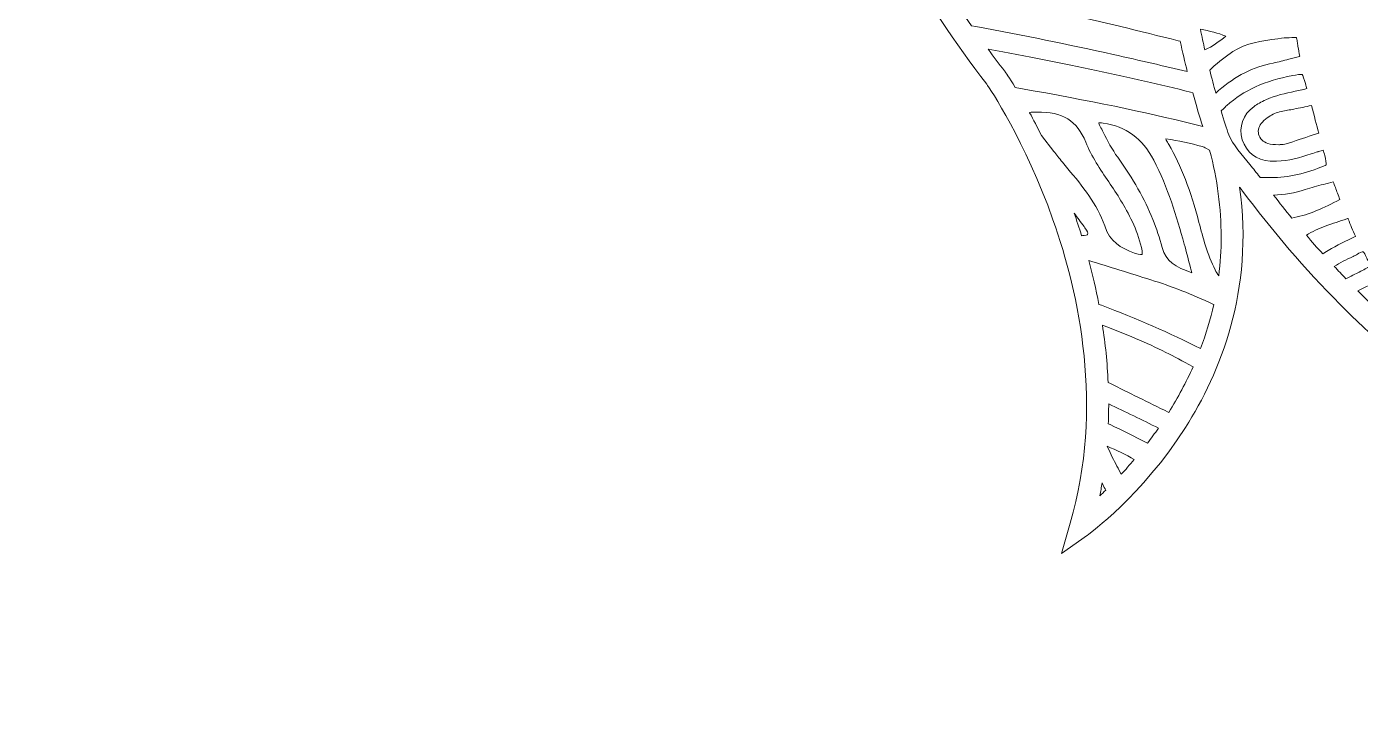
# Model space of a CAD drawing. Extents: x 126 to 2875, y -2951 to -49.
# Drawn here: x 126 to 1079, y -2951 to -2449 of the extents above; entities that cross this region are included whole.
import ezdxf

# ---------------------------------------------------------------- set-up
doc = ezdxf.new("R2010")
doc.units = 0
doc.header["$MEASUREMENT"] = 0
doc.layers.add('Layer 1', color=7, linetype='Continuous')

# ---------------------------------------------------------------- blocks, each defined once
blk = doc.blocks.new('block 2')
at = {"layer": 'Layer 1', "lineweight": 0}
for points, knots in [([(2818.52, -1015.73), (2765.29, -1065.49), (2703.63, -1093.3), (2640.24, -1096.15), (2556.69, -1099.87), (2474.7, -1071.45), (2412.6, -1046.28), (2390.46, -1037.31), (2368.11, -1027.6), (2346.48, -1018.23), (2338.27, -1014.67), (2330.02, -1011.09), (2321.71, -1007.53), (2370.51, -1008.44), (2426.27, -1007.2), (2513.09, -924.65), (2568.78, -871.7), (2642.17, -798.11), (2625.81, -711.87), (2622.52, -694.49), (2611.09, -653.09), (2560.09, -612.54), (2565.36, -622.37), (2601.86, -692.87), (2569.54, -747.69), (2554.2, -773.71), (2526.78, -791.73), (2470.03, -803.98), (2455.63, -807.08), (2439.86, -809.44), (2422.81, -811.04), (2491.94, -734.79), (2533.75, -634.63), (2547.11, -513), (2561.91, -378.42), (2538.09, -252.24), (2515.5, -170.1), (2510.84, -153.21), (2505.7, -136.24), (2500.21, -119.65), (2496.11, -107.32), (2491.02, -97.85), (2485.03, -91.28), (2485.03, -91.28), (2489.08, -88.91), (2489.08, -88.91), (2488.22, -87.43), (2467.53, -52.75), (2420.58, -50.35), (2390.21, -48.79), (2356.11, -61.25), (2319.21, -87.4), (2293.72, -105.48), (2266.78, -130.21), (2238.64, -161.33), (2186.92, -191.97), (2146.46, -219.39), (2111.33, -247.55), (2059.02, -289.5), (2001.37, -329.63), (1934.36, -338.98), (1877.45, -346.93), (1826.29, -329.19), (1772.12, -310.4), (1744.15, -300.69), (1715.23, -290.66), (1685.52, -284.53), (1598.6, -266.59), (1534.9, -282.01), (1500.31, -329.06), (1465.72, -282.01), (1402.02, -266.61), (1315.1, -284.53), (1285.39, -290.66), (1256.47, -300.69), (1228.5, -310.4), (1174.33, -329.19), (1123.17, -346.93), (1066.26, -338.98), (999.25, -329.63), (941.6, -289.5), (889.29, -247.55), (854.16, -219.39), (813.72, -191.97), (761.98, -161.33), (733.84, -130.21), (706.9, -105.48), (681.41, -87.4), (644.51, -61.25), (610.42, -48.78), (580.04, -50.35), (533.09, -52.75), (512.4, -87.43), (511.54, -88.91), (511.54, -88.91), (515.6, -91.28), (515.6, -91.28), (509.6, -97.85), (504.51, -107.32), (500.43, -119.65), (494.91, -136.25), (489.76, -153.22), (485.12, -170.1), (462.53, -252.24), (438.71, -378.42), (453.51, -513), (466.87, -634.63), (508.68, -734.79), (577.81, -811.04), (560.76, -809.44), (544.99, -807.08), (530.59, -803.98), (473.84, -791.73), (446.42, -773.71), (431.08, -747.69), (398.76, -692.87), (435.26, -622.37), (440.53, -612.54), (389.53, -653.09), (378.1, -694.49), (374.81, -711.87), (358.45, -798.11), (431.84, -871.7), (487.53, -924.65), (574.36, -1007.2), (630.11, -1008.44), (678.91, -1007.53), (670.6, -1011.09), (662.35, -1014.67), (654.14, -1018.23), (632.51, -1027.6), (610.16, -1037.31), (588.02, -1046.28), (525.92, -1071.45), (443.9, -1099.88), (360.39, -1096.15), (296.99, -1093.3), (235.33, -1065.49), (182.1, -1015.73), (182.1, -1015.73), (125.87, -963.15), (125.87, -963.15), (125.87, -963.15), (170.22, -1026.07), (170.22, -1026.07), (219.77, -1096.34), (304.4, -1156.08), (385.84, -1178.26), (421.01, -1187.83), (457.96, -1193.28), (496.54, -1194.59), (485.65, -1205.66), (470.29, -1222.36), (453.05, -1244.47), (422.71, -1283.4), (380.73, -1347.02), (353.04, -1429.06), (321.9, -1521.35), (314.84, -1617.62), (332.07, -1715.18), (353.53, -1836.78), (412.97, -1960.62), (508.76, -2083.27), (508.76, -2083.27), (517.35, -2094.25), (517.35, -2094.25), (517.35, -2094.25), (522.39, -2081.24), (522.39, -2081.24), (522.59, -2080.7), (544.03, -2026.57), (607.28, -1966.45), (618.55, -1955.74), (631.63, -1944.41), (646.68, -1932.9), (644.92, -1962.85), (643.59, -2025.77), (654.99, -2105.75), (664.24, -2170.7), (680.05, -2233.27), (701.96, -2291.74), (729.36, -2364.83), (766.43, -2431.68), (812.16, -2490.44), (814.05, -2493.21), (839.63, -2531.25), (859.49, -2587.32), (878.32, -2640.42), (895.73, -2721.14), (871.87, -2804.06), (871.87, -2804.06), (865.62, -2825.84), (865.62, -2825.84), (865.62, -2825.84), (884.08, -2812.68), (884.08, -2812.68), (885.65, -2811.57), (922.92, -2784.71), (954.16, -2735.73), (978.8, -2697.08), (1003.28, -2637.97), (992.89, -2564.05), (993.48, -2564.79), (994.03, -2565.49), (994.54, -2566.17), (1016.21, -2595.31), (1039.76, -2622.73), (1064.5, -2647.63), (1109.21, -2692.65), (1155.37, -2726.78), (1201.72, -2749.11), (1255.68, -2775.1), (1310.13, -2785.14), (1363.64, -2778.93), (1378.87, -2809.5), (1404.34, -2833.21), (1429, -2856.2), (1455.2, -2880.59), (1479.94, -2903.62), (1493.04, -2933.91), (1493.04, -2933.91), (1500.31, -2950.67), (1500.31, -2950.67), (1500.31, -2950.67), (1507.58, -2933.91), (1507.58, -2933.91), (1520.68, -2903.62), (1545.42, -2880.59), (1571.62, -2856.2), (1596.29, -2833.21), (1621.76, -2809.5), (1636.98, -2778.93), (1690.49, -2785.14), (1744.94, -2775.1), (1798.9, -2749.11), (1845.25, -2726.78), (1891.43, -2692.65), (1936.12, -2647.63), (1960.86, -2622.73), (1984.41, -2595.33), (2006.08, -2566.18), (2006.59, -2565.5), (2007.14, -2564.79), (2007.73, -2564.05), (1997.35, -2637.97), (2021.82, -2697.08), (2046.46, -2735.73), (2077.7, -2784.71), (2114.98, -2811.57), (2116.54, -2812.68), (2116.54, -2812.68), (2135, -2825.84), (2135, -2825.84), (2135, -2825.84), (2128.75, -2804.06), (2128.75, -2804.06), (2104.89, -2721.14), (2122.3, -2640.42), (2141.13, -2587.32), (2161.01, -2531.22), (2186.59, -2493.18), (2188.46, -2490.44), (2234.19, -2431.68), (2271.26, -2364.83), (2298.65, -2291.74), (2320.57, -2233.27), (2336.38, -2170.7), (2345.63, -2105.75), (2357.03, -2025.77), (2355.7, -1962.85), (2353.94, -1932.9), (2368.99, -1944.41), (2382.07, -1955.74), (2393.34, -1966.45), (2456.59, -2026.57), (2478.03, -2080.7), (2478.23, -2081.24), (2478.23, -2081.24), (2483.25, -2094.29), (2483.25, -2094.29), (2483.25, -2094.29), (2491.86, -2083.27), (2491.86, -2083.27), (2587.65, -1960.62), (2647.09, -1836.78), (2668.55, -1715.18), (2685.78, -1617.62), (2678.72, -1521.35), (2647.58, -1429.06), (2619.89, -1347.02), (2577.91, -1283.4), (2547.57, -1244.47), (2530.33, -1222.36), (2514.97, -1205.66), (2504.08, -1194.59), (2542.66, -1193.28), (2579.61, -1187.83), (2614.78, -1178.26), (2696.22, -1156.08), (2780.85, -1096.34), (2830.4, -1026.07), (2830.4, -1026.07), (2874.75, -963.15), (2874.75, -963.15), (2874.75, -963.15), (2818.52, -1015.73), (2818.52, -1015.73)], [0, 0, 0, 0, 1, 1, 1, 2, 2, 2, 3, 3, 3, 4, 4, 4, 5, 5, 5, 6, 6, 6, 7, 7, 7, 8, 8, 8, 9, 9, 9, 10, 10, 10, 11, 11, 11, 12, 12, 12, 13, 13, 13, 14, 14, 14, 15, 15, 15, 16, 16, 16, 17, 17, 17, 18, 18, 18, 19, 19, 19, 20, 20, 20, 21, 21, 21, 22, 22, 22, 23, 23, 23, 24, 24, 24, 25, 25, 25, 26, 26, 26, 27, 27, 27, 28, 28, 28, 29, 29, 29, 30, 30, 30, 31, 31, 31, 32, 32, 32, 33, 33, 33, 34, 34, 34, 35, 35, 35, 36, 36, 36, 37, 37, 37, 38, 38, 38, 39, 39, 39, 40, 40, 40, 41, 41, 41, 42, 42, 42, 43, 43, 43, 44, 44, 44, 45, 45, 45, 46, 46, 46, 47, 47, 47, 48, 48, 48, 49, 49, 49, 50, 50, 50, 51, 51, 51, 52, 52, 52, 53, 53, 53, 54, 54, 54, 55, 55, 55, 56, 56, 56, 57, 57, 57, 58, 58, 58, 59, 59, 59, 60, 60, 60, 61, 61, 61, 62, 62, 62, 63, 63, 63, 64, 64, 64, 65, 65, 65, 66, 66, 66, 67, 67, 67, 68, 68, 68, 69, 69, 69, 70, 70, 70, 71, 71, 71, 72, 72, 72, 73, 73, 73, 74, 74, 74, 75, 75, 75, 76, 76, 76, 77, 77, 77, 78, 78, 78, 79, 79, 79, 80, 80, 80, 81, 81, 81, 82, 82, 82, 83, 83, 83, 84, 84, 84, 85, 85, 85, 86, 86, 86, 87, 87, 87, 88, 88, 88, 89, 89, 89, 90, 90, 90, 91, 91, 91, 92, 92, 92, 93, 93, 93, 94, 94, 94, 95, 95, 95, 96, 96, 96, 97, 97, 97, 98, 98, 98, 99, 99, 99, 100, 100, 100, 101, 101, 101, 102, 102, 102, 102]), ([(804.38, -2449.33), (804.38, -2449.33), (801.23, -2448.76), (801.23, -2448.76), (795.51, -2440.48), (790.03, -2432.14), (784.78, -2423.8), (840.26, -2432.71), (894.11, -2445.74), (948.98, -2459.44), (948.98, -2459.44), (950.47, -2459.81), (950.47, -2459.81), (952.1, -2467.45), (953.78, -2474.7), (955.47, -2481.49), (938.83, -2477.51), (922.16, -2473.71), (902.39, -2469.27), (870.84, -2462.2), (837.87, -2455.49), (804.38, -2449.33)], [0, 0, 0, 0, 1, 1, 1, 2, 2, 2, 3, 3, 3, 4, 4, 4, 5, 5, 5, 6, 6, 6, 7, 7, 7, 7]), ([(983.09, -2456.12), (978.2, -2460), (973.44, -2463.56), (968.02, -2465.97), (966.93, -2461.25), (965.87, -2456.34), (964.84, -2451.29), (971.46, -2452.42), (977.47, -2454), (983.09, -2456.12)], [0, 0, 0, 0, 1, 1, 1, 2, 2, 2, 3, 3, 3, 3]), ([(972.76, -2479.28), (978.25, -2474.31), (983.11, -2470.49), (988.06, -2467.25), (997.69, -2460.98), (1008.58, -2459.55), (1020.12, -2458.04), (1020.12, -2458.04), (1022.87, -2457.67), (1022.87, -2457.67), (1025.23, -2457.35), (1027.62, -2457.28), (1030.17, -2457.18), (1030.17, -2457.18), (1030.36, -2457.18), (1030.36, -2457.18), (1031.52, -2457.13), (1032.81, -2457.09), (1033.51, -2457.13), (1033.68, -2457.78), (1033.89, -2458.97), (1034.06, -2460.05), (1034.25, -2461.17), (1034.43, -2462.31), (1034.6, -2463.45), (1034.97, -2465.78), (1035.33, -2468.18), (1035.85, -2470.56), (1035.81, -2470.57), (1035.74, -2470.59), (1035.69, -2470.59), (1033.1, -2471.22), (1030.5, -2471.93), (1028, -2472.63), (1024.38, -2473.63), (1020.61, -2474.67), (1016.92, -2475.38), (1002.8, -2478.14), (989.68, -2484.74), (977.88, -2495.03), (977.2, -2495.61), (976.54, -2496.22), (975.87, -2496.82), (974.45, -2491.75), (972.98, -2486.26), (971.49, -2480.42), (971.49, -2480.42), (972.76, -2479.28), (972.76, -2479.28)], [0, 0, 0, 0, 1, 1, 1, 2, 2, 2, 3, 3, 3, 4, 4, 4, 5, 5, 5, 6, 6, 6, 7, 7, 7, 8, 8, 8, 9, 9, 9, 10, 10, 10, 11, 11, 11, 12, 12, 12, 13, 13, 13, 14, 14, 14, 15, 15, 15, 16, 16, 16, 16]), ([(825.05, -2481.24), (825.05, -2481.24), (824.8, -2480.91), (824.8, -2480.91), (820.82, -2475.81), (816.98, -2470.7), (813.19, -2465.55), (868.93, -2475.69), (914.93, -2485.42), (957.67, -2496.14), (957.67, -2496.14), (959.38, -2496.56), (959.38, -2496.56), (961.93, -2505.92), (964.37, -2514.06), (966.49, -2520.77), (931.57, -2511.76), (894.11, -2503.85), (845.41, -2495.14), (845.41, -2495.14), (832.49, -2492.86), (832.49, -2492.86), (828.18, -2485.78), (825.4, -2481.75), (825.05, -2481.24)], [0, 0, 0, 0, 1, 1, 1, 2, 2, 2, 3, 3, 3, 4, 4, 4, 5, 5, 5, 6, 6, 6, 7, 7, 7, 8, 8, 8, 8]), ([(1010.1, -2557.18), (1010.1, -2557.18), (1007.5, -2557.07), (1007.5, -2557.07), (1007.41, -2556.95), (1007.33, -2556.84), (1007.23, -2556.72), (1005.16, -2553.95), (1002.69, -2550.99), (1000.08, -2547.85), (994.65, -2541.33), (988.03, -2533.42), (985.1, -2526.72), (983.6, -2522.34), (981.7, -2516.54), (979.59, -2509.58), (979.59, -2509.58), (981.49, -2507.8), (981.49, -2507.8), (982.22, -2507.12), (982.95, -2506.46), (983.68, -2505.79), (995.9, -2494.82), (1010.87, -2488), (1030.82, -2484.33), (1033.53, -2483.84), (1036.9, -2483.22), (1037.48, -2483.57), (1038.07, -2483.93), (1039.05, -2487.18), (1039.92, -2490.07), (1040.32, -2491.44), (1040.74, -2492.83), (1040.92, -2493.67), (1040.14, -2493.91), (1038.84, -2494.19), (1037.58, -2494.48), (1037.58, -2494.48), (1037.34, -2494.52), (1037.34, -2494.52), (1035.79, -2494.87), (1034.24, -2495.19), (1032.69, -2495.52), (1025.66, -2496.98), (1018.39, -2498.5), (1011.55, -2501.66), (1008.17, -2503.23), (1005.52, -2504.73), (1003.24, -2506.39), (995.2, -2512.22), (992.05, -2521.1), (994.82, -2530.14), (997.64, -2539.32), (1004.7, -2544.77), (1014.69, -2545.43), (1015.81, -2545.51), (1016.87, -2545.49), (1017.92, -2545.48), (1018.35, -2545.46), (1018.77, -2545.46), (1019.2, -2545.46), (1028, -2545.45), (1036.11, -2542.83), (1043.94, -2540.3), (1045.59, -2539.76), (1047.23, -2539.23), (1048.9, -2538.72), (1048.9, -2538.72), (1049.12, -2538.66), (1049.12, -2538.66), (1050.48, -2538.23), (1051.89, -2537.8), (1052.71, -2537.63), (1053, -2538.48), (1053.36, -2540.03), (1053.71, -2541.55), (1054.33, -2544.28), (1055.04, -2547.36), (1054.75, -2548.01), (1054.39, -2548.56), (1051.71, -2549.59), (1049.12, -2550.58), (1049.12, -2550.58), (1048.52, -2550.81), (1048.52, -2550.81), (1036.11, -2555.55), (1023.19, -2557.68), (1010.1, -2557.18)], [0, 0, 0, 0, 1, 1, 1, 2, 2, 2, 3, 3, 3, 4, 4, 4, 5, 5, 5, 6, 6, 6, 7, 7, 7, 8, 8, 8, 9, 9, 9, 10, 10, 10, 11, 11, 11, 12, 12, 12, 13, 13, 13, 14, 14, 14, 15, 15, 15, 16, 16, 16, 17, 17, 17, 18, 18, 18, 19, 19, 19, 20, 20, 20, 21, 21, 21, 22, 22, 22, 23, 23, 23, 24, 24, 24, 25, 25, 25, 26, 26, 26, 27, 27, 27, 28, 28, 28, 29, 29, 29, 29]), ([(1044.24, -2505.73), (1046.13, -2513.06), (1047.85, -2519.52), (1049.53, -2525.45), (1043.31, -2527.45), (1037.04, -2529.55), (1030.96, -2531.58), (1030.96, -2531.58), (1026.23, -2533.18), (1026.23, -2533.18), (1024.84, -2533.64), (1023.25, -2533.67), (1021.84, -2533.69), (1021.45, -2533.7), (1021.08, -2533.7), (1020.88, -2533.72), (1017.62, -2533.69), (1015.31, -2533.54), (1013.14, -2532.85), (1009.69, -2531.74), (1007.26, -2529.35), (1006.49, -2526.28), (1005.73, -2523.27), (1006.69, -2520.07), (1009.15, -2517.51), (1010.54, -2516.07), (1012.04, -2514.82), (1013.66, -2513.76), (1016.35, -2511.98), (1019.36, -2510.75), (1022.65, -2510.07), (1025.69, -2509.43), (1028.71, -2508.85), (1031.75, -2508.25), (1035.85, -2507.46), (1040.08, -2506.63), (1044.24, -2505.73)], [0, 0, 0, 0, 1, 1, 1, 2, 2, 2, 3, 3, 3, 4, 4, 4, 5, 5, 5, 6, 6, 6, 7, 7, 7, 8, 8, 8, 9, 9, 9, 10, 10, 10, 11, 11, 11, 12, 12, 12, 12]), ([(866.3, -2546.27), (863.83, -2543.26), (861.84, -2540.78), (860.03, -2538.47), (860.03, -2538.47), (851.28, -2527.26), (851.28, -2527.26), (848.32, -2521.26), (845.45, -2515.78), (842.79, -2510.84), (842.79, -2510.84), (842.95, -2510.75), (842.95, -2510.75), (843.1, -2510.67), (843.98, -2510.27), (847.84, -2510.46), (847.84, -2510.46), (847.95, -2510.48), (847.95, -2510.48), (847.95, -2510.48), (848.05, -2510.46), (848.05, -2510.46), (866.3, -2510.13), (876.73, -2516.56), (882.94, -2531.94), (887.02, -2542.11), (893.29, -2551.38), (899.34, -2560.34), (902.3, -2564.71), (905.34, -2569.22), (908.06, -2573.73), (913.3, -2582.42), (919.71, -2594.08), (922.7, -2607.12), (923.6, -2611.08), (923.03, -2612.06), (923.05, -2612.06), (922.99, -2612.09), (921.89, -2612.58), (917.78, -2611.12), (907.73, -2607.56), (900.26, -2602.92), (896.46, -2591.8), (891.11, -2576.11), (880.45, -2563.3), (870.16, -2550.91), (868.87, -2549.37), (867.58, -2547.82), (866.3, -2546.27)], [0, 0, 0, 0, 1, 1, 1, 2, 2, 2, 3, 3, 3, 4, 4, 4, 5, 5, 5, 6, 6, 6, 7, 7, 7, 8, 8, 8, 9, 9, 9, 10, 10, 10, 11, 11, 11, 12, 12, 12, 13, 13, 13, 14, 14, 14, 15, 15, 15, 16, 16, 16, 16]), ([(931.46, -2544.67), (941.63, -2564.17), (947.84, -2585.02), (953.32, -2604.7), (954.85, -2610.19), (956.29, -2615.81), (957.83, -2621.76), (958.11, -2622.88), (958.4, -2624.01), (958.7, -2625.16), (947.25, -2621.18), (940.05, -2617.11), (937.49, -2607.18), (935.75, -2600.42), (933.56, -2593.76), (930.89, -2587.13), (925.01, -2572.53), (916.78, -2558.06), (905.72, -2542.72), (901.74, -2537.22), (898.5, -2530.88), (895.36, -2524.76), (894.65, -2523.38), (893.94, -2521.99), (893.23, -2520.63), (892.55, -2519.33), (892.36, -2518.55), (892.29, -2518.17), (892.72, -2518.08), (893.64, -2517.98), (895.41, -2518.24), (911.62, -2520.63), (923.41, -2529.27), (931.46, -2544.67)], [0, 0, 0, 0, 1, 1, 1, 2, 2, 2, 3, 3, 3, 4, 4, 4, 5, 5, 5, 6, 6, 6, 7, 7, 7, 8, 8, 8, 9, 9, 9, 10, 10, 10, 11, 11, 11, 11]), ([(977.93, -2627.44), (977, -2626.07), (976.17, -2624.67), (975.43, -2623.19), (969.87, -2612.06), (966.53, -2599.87), (963.83, -2589.31), (958.02, -2566.52), (951.15, -2548.79), (942.22, -2533.53), (942.22, -2533.53), (941.76, -2532.78), (941.76, -2532.78), (941.08, -2531.63), (940.49, -2530.68), (940.24, -2529.55), (949.34, -2530.85), (957.88, -2532.67), (966.19, -2535.11), (967.14, -2535.39), (968.01, -2535.74), (968.77, -2536.15), (968.77, -2536.15), (971.47, -2537.64), (971.47, -2537.64), (976.97, -2558.57), (979.7, -2579.24), (979.7, -2599.58), (979.7, -2608.94), (979.09, -2618.22), (977.93, -2627.44)], [0, 0, 0, 0, 1, 1, 1, 2, 2, 2, 3, 3, 3, 4, 4, 4, 5, 5, 5, 6, 6, 6, 7, 7, 7, 8, 8, 8, 9, 9, 9, 10, 10, 10, 10]), ([(1030.25, -2586.11), (1025.8, -2580.7), (1021.42, -2575.22), (1017.11, -2569.67), (1024.69, -2569.51), (1032.29, -2568.23), (1039.78, -2565.79), (1044.05, -2564.41), (1048.52, -2563.21), (1052.84, -2562.05), (1055.16, -2561.43), (1057.51, -2560.82), (1059.83, -2560.15), (1060.78, -2562.95), (1061.84, -2565.74), (1062.89, -2568.43), (1063.46, -2569.93), (1064.03, -2571.42), (1064.58, -2572.91), (1052.84, -2578.91), (1042.87, -2583.66), (1031.93, -2585.78), (1031.93, -2585.78), (1030.25, -2586.11), (1030.25, -2586.11)], [0, 0, 0, 0, 1, 1, 1, 2, 2, 2, 3, 3, 3, 4, 4, 4, 5, 5, 5, 6, 6, 6, 7, 7, 7, 8, 8, 8, 8]), ([(884.22, -2597.84), (884.09, -2598.18), (884.05, -2598.3), (881.86, -2598.52), (881.42, -2598.56), (880.96, -2598.6), (880.5, -2598.67), (880.5, -2598.67), (879.96, -2598.74), (879.96, -2598.74), (878.22, -2593.14), (876.43, -2587.76), (874.61, -2582.61), (876.97, -2585.81), (879.31, -2588.99), (881.67, -2592.19), (881.88, -2592.48), (882.12, -2592.78), (882.35, -2593.08), (884.25, -2595.56), (884.76, -2596.54), (884.22, -2597.84)], [0, 0, 0, 0, 1, 1, 1, 2, 2, 2, 3, 3, 3, 4, 4, 4, 5, 5, 5, 6, 6, 6, 7, 7, 7, 7]), ([(1053.2, -2611.23), (1053.2, -2611.23), (1052.38, -2611.77), (1052.38, -2611.77), (1048.42, -2607.39), (1044.48, -2602.96), (1040.6, -2598.43), (1044.73, -2595.8), (1049.26, -2593.58), (1054.07, -2591.87), (1056.68, -2590.96), (1059.31, -2590.09), (1061.96, -2589.23), (1064.5, -2588.39), (1067.07, -2587.55), (1069.6, -2586.67), (1069.95, -2586.54), (1070.19, -2586.48), (1070.36, -2586.45), (1070.41, -2586.56), (1070.49, -2586.73), (1070.57, -2586.94), (1071.94, -2590.89), (1073.72, -2594.99), (1075.82, -2599.14), (1075.74, -2599.19), (1075.65, -2599.24), (1075.55, -2599.28), (1075.55, -2599.28), (1073.02, -2600.5), (1073.02, -2600.5), (1066.63, -2603.59), (1060.01, -2606.79), (1053.84, -2610.79), (1053.61, -2610.93), (1053.41, -2611.09), (1053.2, -2611.23)], [0, 0, 0, 0, 1, 1, 1, 2, 2, 2, 3, 3, 3, 4, 4, 4, 5, 5, 5, 6, 6, 6, 7, 7, 7, 8, 8, 8, 9, 9, 9, 10, 10, 10, 11, 11, 11, 12, 12, 12, 12]), ([(1069.78, -2629.06), (1069.78, -2629.06), (1068.92, -2629.5), (1068.92, -2629.5), (1066.12, -2626.59), (1063.32, -2623.64), (1060.55, -2620.67), (1064.52, -2618.17), (1068.92, -2615.84), (1073.99, -2613.58), (1075.08, -2613.1), (1076.11, -2612.49), (1077.09, -2611.9), (1078.48, -2611.06), (1080.4, -2609.9), (1081.19, -2610.21), (1081.89, -2610.46), (1082.77, -2612.52), (1083.37, -2613.88), (1083.83, -2614.95), (1084.32, -2616.08), (1084.94, -2617.12), (1085.56, -2618.17), (1086.3, -2619.42), (1086.65, -2620.18), (1085.99, -2620.64), (1084.77, -2621.3), (1083.66, -2621.92), (1080.94, -2623.44), (1078.07, -2624.88), (1075.3, -2626.26), (1073.45, -2627.17), (1071.6, -2628.09), (1069.78, -2629.06)], [0, 0, 0, 0, 1, 1, 1, 2, 2, 2, 3, 3, 3, 4, 4, 4, 5, 5, 5, 6, 6, 6, 7, 7, 7, 8, 8, 8, 9, 9, 9, 10, 10, 10, 11, 11, 11, 11]), ([(964.95, -2679.41), (942.84, -2668.25), (919.66, -2658.12), (894.1, -2648.45), (894.1, -2648.45), (892.31, -2647.77), (892.31, -2647.77), (890.22, -2636.83), (887.77, -2626.35), (885.11, -2616.43), (899.86, -2621), (914.61, -2625.61), (929.35, -2630.23), (944.1, -2634.87), (959.03, -2640.71), (973.71, -2647.6), (973.71, -2647.6), (974.4, -2647.91), (974.4, -2647.91), (972.04, -2658.52), (968.89, -2669.03), (964.95, -2679.41)], [0, 0, 0, 0, 1, 1, 1, 2, 2, 2, 3, 3, 3, 4, 4, 4, 5, 5, 5, 6, 6, 6, 7, 7, 7, 7]), ([(1095.13, -2654.37), (1095.13, -2654.37), (1094.63, -2654.75), (1094.63, -2654.75), (1088.9, -2649.42), (1083.17, -2643.89), (1077.45, -2638.18), (1082.53, -2635.34), (1087.76, -2632.98), (1093.01, -2631.16), (1093.19, -2631.1), (1093.31, -2631.07), (1093.41, -2631.04), (1093.46, -2631.12), (1093.52, -2631.21), (1093.58, -2631.32), (1096.05, -2635.88), (1098.71, -2640.41), (1101.28, -2644.78), (1101.28, -2644.78), (1103.08, -2647.85), (1103.08, -2647.85), (1100.61, -2650.14), (1097.94, -2652.34), (1095.13, -2654.37)], [0, 0, 0, 0, 1, 1, 1, 2, 2, 2, 3, 3, 3, 4, 4, 4, 5, 5, 5, 6, 6, 6, 7, 7, 7, 8, 8, 8, 8]), ([(942.2, -2724.95), (942.2, -2724.95), (941.92, -2724.81), (941.92, -2724.81), (927.18, -2717.59), (913.63, -2710.9), (900.48, -2704.33), (900.48, -2704.33), (898.93, -2703.54), (898.93, -2703.54), (898.29, -2689.46), (896.87, -2675.8), (894.86, -2662.7), (911.51, -2668.84), (926.34, -2675.19), (940.15, -2682.07), (945.94, -2684.97), (952.03, -2688.21), (959.32, -2692.28), (959.32, -2692.28), (959.57, -2692.42), (959.57, -2692.42), (954.68, -2703.41), (948.88, -2714.25), (942.2, -2724.95)], [0, 0, 0, 0, 1, 1, 1, 2, 2, 2, 3, 3, 3, 4, 4, 4, 5, 5, 5, 6, 6, 6, 7, 7, 7, 8, 8, 8, 8]), ([(926.96, -2746.99), (926.96, -2746.99), (926.47, -2746.74), (926.47, -2746.74), (917.87, -2742.26), (909.06, -2737.84), (900.24, -2733.6), (900.24, -2733.6), (899.02, -2733.03), (899.02, -2733.03), (899.21, -2728.28), (899.29, -2723.58), (899.29, -2718.91), (911.3, -2724.5), (923.26, -2730.31), (934.84, -2736.19), (932.23, -2739.95), (929.6, -2743.54), (926.96, -2746.99)], [0, 0, 0, 0, 1, 1, 1, 2, 2, 2, 3, 3, 3, 4, 4, 4, 5, 5, 5, 6, 6, 6, 6]), ([(908.27, -2769.18), (908.27, -2769.18), (906.86, -2766.51), (906.86, -2766.51), (904.64, -2762.31), (902.35, -2757.96), (900.3, -2753.7), (900.3, -2753.7), (898.13, -2749.19), (898.13, -2749.19), (905, -2751.93), (911.53, -2755.11), (917.56, -2758.69), (914.39, -2762.42), (911.27, -2765.92), (908.27, -2769.18)], [0, 0, 0, 0, 1, 1, 1, 2, 2, 2, 3, 3, 3, 4, 4, 4, 5, 5, 5, 5]), ([(892.93, -2784.55), (893.54, -2781.5), (894.1, -2778.44), (894.62, -2775.4), (895.32, -2776.78), (896, -2778.17), (896.68, -2779.58), (896.68, -2779.58), (897.14, -2780.53), (897.14, -2780.53), (895.7, -2781.94), (894.27, -2783.3), (892.93, -2784.55)], [0, 0, 0, 0, 1, 1, 1, 2, 2, 2, 3, 3, 3, 4, 4, 4, 4])]:
    blk.add_open_spline(points, degree=3, knots=knots, dxfattribs=at)

msp = doc.modelspace()

# ---------------------------------------------------------------- block references
at = {"layer": 'Layer 1'}
msp.add_blockref('block 2', (0, 0), dxfattribs=at)

doc.saveas('drawing.dxf')
